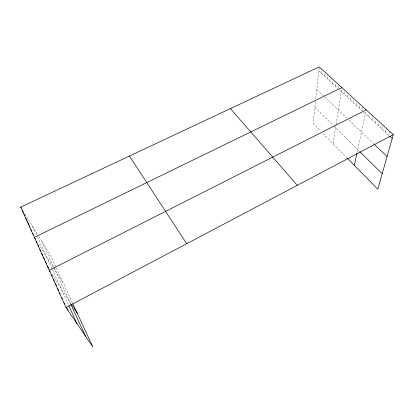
<?xml version="1.0" encoding="UTF-8"?>
<svg xmlns="http://www.w3.org/2000/svg" width="414" height="414" viewBox="0 0 414 414"><rect width="100%" height="100%" fill="white"/><g stroke="black" fill="none" stroke-linecap="round" stroke-linejoin="round"><path stroke-width="0.31" stroke-dasharray="2.07 1.55" d="M315.499 101.513L313.129 123.486L320.452 130.927M315.815 98.553L319.168 67.456M321.523 73.356L321.973 69.397M324.26 75.881L324.669 72.491M327.029 78.427L327.526 74.473M329.818 80.999L330.336 77.051M332.633 83.597L333.177 79.648M335.475 86.215L336.044 82.267M338.512 87.727L338.937 84.911M333.058 143.741L336.008 124.883M336.101 124.303L341.762 88.141M344.153 94.211L344.8 90.273M347.103 96.928L347.77 92.99M350.073 99.665L350.772 95.732M353.075 102.434L353.799 98.501M356.102 105.223L356.852 101.301M359.161 108.038L359.937 104.121M363.052 106.967L362.245 110.885L338.755 89.238M357.003 152.838L366.079 110.403M368.6 116.743L369.469 112.836M371.875 119.755L372.771 115.853M375.177 122.803L376.109 118.906M378.515 125.877L379.478 121.985M381.884 128.982L382.883 125.1M385.289 132.123L386.319 128.242M389.791 131.419L388.73 135.29L362.69 111.294M318.806 70.851L337.933 88.477M316.798 89.471L346.808 118.125M348.862 120.086L373.552 143.663M314.873 107.319L332.897 125.116M333.787 125.991L359.818 151.684M322.93 133.448L347.082 157.993M52.211 274.844L71.027 303.695M38.404 243.722L53.044 266.828M53.639 267.76L63.207 282.86M24.819 213.753L37.317 233.926M38.854 236.404L50.182 254.677L72.367 302.67M41.866 241.258L53.385 266.342M53.877 267.403L70.851 304.357M32.582 226.282L37.26 236.539M37.498 237.056L52.123 269.121M52.381 269.685L68.346 304.688"/><path stroke-width="0.62" d="M354.327 165.357L356.889 153.371M72.874 303.772L92.912 347.108L66.017 307.447L20.7 207.109L319.23 66.892L393.3 134.628L377.801 189.214L347.532 158.448M66.017 307.447L393.3 134.628M366.199 109.845L49.23 270.27L50.234 271.812M341.85 87.582L34.352 237.336L35.381 238.961M389.6 136.092L392.203 138.488M374.008 144.103L387.069 156.57M359.818 151.684L382.189 173.766M230.417 108.608L297.283 185.332M63.834 302.603L64.807 304.052M61.67 297.821L62.323 298.794M59.533 293.091L60.19 294.075M57.427 288.418L58.747 290.405M55.341 283.802L56.666 285.81M53.277 279.238L54.275 280.759M129.427 156.042L186.719 243.711M51.243 274.73L52.242 276.257M71.348 304.181L77.252 313.232M47.294 265.995L48.64 268.065M45.385 261.762L46.735 263.847M43.496 257.58L44.51 259.154M41.628 253.44L42.984 255.557M39.78 249.347L40.8 250.946M37.948 245.3L38.631 246.371M36.142 241.295L37.167 242.914M32.582 233.413L33.27 234.505M30.827 229.537L31.718 230.945M29.099 225.702L29.984 227.115M27.381 221.904L28.866 224.274M24.007 214.431L24.902 215.865M25.684 218.147L27.174 220.527M22.346 210.752L23.541 212.672M20.7 207.109L21.3 208.076M70.851 304.357L85.419 336.059M68.859 305.811L76.968 323.598M66.509 307.105L67.963 310.314"/></g></svg>
